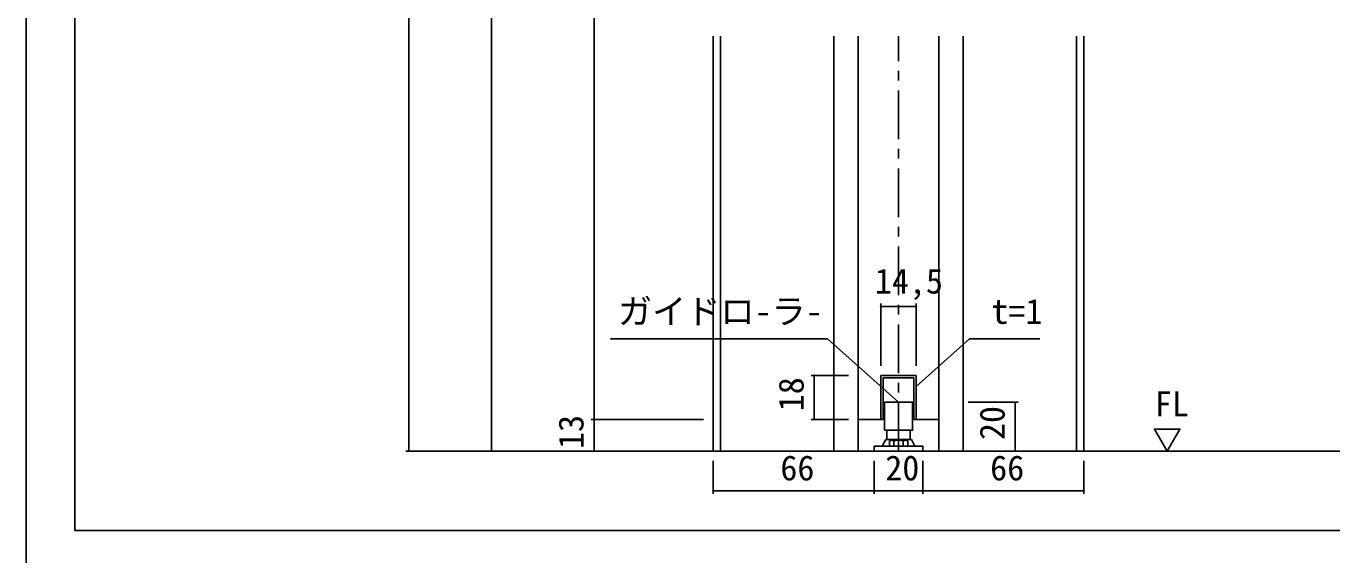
# Model space of a CAD drawing. Units: millimetres, scale not verified. Extents: x -600 to 600, y -416 to 416.
# Drawn here: x -600 to -198.5, y -27.8 to 135 of the extents above; entities that cross this region are included whole.
import ezdxf
from ezdxf.enums import TextEntityAlignment as Align

# ---------------------------------------------------------------- set-up
doc = ezdxf.new("R2010")
doc.units = ezdxf.units.MM
doc.header["$LTSCALE"] = 3
doc.linetypes.add('CHAIN1', pattern=[8, 5, -1, 1, -1])
for name, color, linetype, lineweight in [('1-0', 7, 'Continuous', 25), ('1-3_0', 7, 'Continuous', 25), ('2-0', 7, 'Continuous', 25)]:
    doc.layers.add(name, color=color, linetype=linetype, lineweight=lineweight)
doc.styles.add('ＭＳ ゴシック', font='')
doc.styles.get('ＭＳ ゴシック').set_extended_font_data('MS Gothic')

msp = doc.modelspace()

# ---------------------------------------------------------------- linework, layer by layer
at = {"layer": '1-0'}
msp.add_lwpolyline([(114, -20.25), (-585, -20.25), (-585, 400.5)], dxfattribs=at)
at = {"layer": '1-3_0'}
msp.add_lwpolyline([(-600, -415.5), (600, -415.5), (600, 415.5), (-600, 415.5)], close=True, dxfattribs=at)
msp.add_lwpolyline([(114, -20.25), (-585, -20.25), (-585, 400.5)], dxfattribs=at)
at = {"layer": '2-0'}
for p, q in [((-482.357, 331.797), (-482.357, 4.211)), ((-456.876, 304.797), (-456.876, 4.211)), ((-425.385, 279.297), (-425.385, 13.961)), ((-388.772, 131.848), (-388.772, 4.211)), ((-386.522, 131.848), (-386.522, 4.211)), ((-351.647, 131.848), (-351.647, 4.211)), ((-344.147, 131.848), (-344.147, 4.211)), ((-344.147, 131.848), (-344.147, 13.961)), ((-319.397, 131.848), (-319.397, 4.211)), ((-319.397, 131.848), (-319.397, 13.961)), ((-311.897, 131.848), (-311.897, 4.211)), ((-277.022, 131.848), (-277.022, 4.211)), ((-274.772, 131.848), (-274.772, 4.211)), ((-337.327, 48.692), (-337.092, 48.692)), ((-337.209, 30.461), (-337.209, 49.629)), ((-337.209, 48.692), (-326.334, 48.692)), ((-326.217, 48.692), (-326.452, 48.692)), ((-326.334, 30.461), (-326.334, 49.629)), ((-353.576, 38.754), (-420.344, 38.754)), ((-331.772, 19.211), (-353.576, 38.754)), ((-347.147, 27.461), (-358.627, 27.461)), ((-357.69, 27.578), (-357.69, 27.344)), ((-357.69, 13.961), (-357.69, 27.461)), ((-337.209, 13.961), (-337.209, 27.461)), ((-326.334, 27.461), (-337.209, 27.461)), ((-336.459, 13.961), (-336.459, 26.711)), ((-327.084, 26.711), (-336.459, 26.711)), ((-327.084, 13.961), (-327.084, 26.711)), ((-326.334, 13.961), (-326.334, 27.461)), ((-310.397, 19.211), (-294.971, 19.211)), ((-295.908, 19.328), (-295.908, 19.094)), ((-295.908, 4.211), (-295.908, 19.211)), ((-391.772, 13.961), (-426.322, 13.961)), ((-391.772, 13.961), (-426.322, 13.961)), ((-425.385, 13.844), (-425.385, 14.078)), ((-425.385, 14.078), (-425.385, 13.844)), ((-425.385, 13.961), (-425.385, 4.211)), ((-347.147, 13.961), (-358.627, 13.961)), ((-357.69, 13.844), (-357.69, 14.078)), ((-337.209, 13.961), (-344.147, 13.961)), ((-336.459, 13.961), (-337.209, 13.961)), ((-327.084, 13.961), (-326.334, 13.961)), ((-319.397, 13.961), (-326.334, 13.961)), ((-335.337, 7.816), (-335.337, 10.591)), ((-328.207, 10.591), (-328.207, 7.816)), ((-391.772, 4.211), (-483.295, 4.211)), ((-482.357, 4.094), (-482.357, 4.328)), ((-148.138, 4.211), (-463.772, 4.211)), ((-391.772, 4.211), (-457.813, 4.211)), ((-456.876, 4.094), (-456.876, 4.328)), ((-391.772, 4.211), (-426.322, 4.211)), ((-425.385, 4.094), (-425.385, 4.328)), ((-336.779, 5.74), (-335.712, 7.816)), ((-327.832, 7.816), (-335.712, 7.816)), ((-327.832, 7.816), (-326.748, 5.712)), ((-321.272, 4.211), (-294.971, 4.211)), ((-295.908, 4.094), (-295.908, 4.328)), ((-32.036, 4.211), (-239.597, 4.211)), ((-388.772, 1.211), (-388.772, -8.994)), ((-388.772, 1.211), (-388.772, -8.994)), ((-339.272, 1.211), (-339.272, -8.994)), ((-324.272, 1.211), (-324.272, -8.994)), ((-274.772, 1.211), (-274.772, -8.994)), ((-274.772, 1.211), (-274.772, -8.994)), ((-388.889, -8.057), (-388.655, -8.057)), ((-388.889, -8.057), (-388.655, -8.057)), ((-339.272, -8.057), (-388.772, -8.057)), ((-339.272, -8.057), (-388.772, -8.057)), ((-339.389, -8.057), (-339.155, -8.057)), ((-339.272, -8.057), (-324.272, -8.057)), ((-324.155, -8.057), (-324.389, -8.057)), ((-324.272, -8.057), (-274.772, -8.057)), ((-274.655, -8.057), (-274.889, -8.057)), ((-274.655, -8.057), (-274.889, -8.057))]:
    msp.add_line(p, q, dxfattribs=at)
at = {"layer": '2-0', "linetype": 'CHAIN1'}
msp.add_line((-331.772, 4.211), (-331.772, 131.848), dxfattribs=at)
at = {"layer": '2-0'}
for points in [[(-326.334, 24.085), (-309.968, 38.754), (-288.335, 38.754)], [(-328.955, 5.712), (-328.955, 7.327), (-329.408, 7.588), (-334.136, 7.588), (-334.588, 7.327), (-334.588, 5.712)], [(-333.18, 5.712), (-333.18, 7.327), (-333.274, 7.382)], [(-330.269, 7.382), (-330.364, 7.327), (-330.364, 5.712)]]:
    msp.add_lwpolyline(points, dxfattribs=at)
for points in [[(-336.087, 10.591), (-327.456, 10.591), (-327.456, 19.211), (-336.087, 19.211)], [(-249.183, 4.211), (-253.08, 10.961), (-245.286, 10.961)], [(-339.272, 4.211), (-324.272, 4.211), (-324.272, 5.712), (-339.272, 5.712)]]:
    msp.add_lwpolyline(points, close=True, dxfattribs=at)
for centre, radius, start, end in [((-337.209, 48.692), 0.117, 0, 180), ((-326.334, 48.692), 0.117, 180, 0), ((-357.69, 27.461), 0.117, 270, 90), ((-295.908, 19.211), 0.117, 270, 90), ((-425.385, 13.961), 0.117, 90, 270), ((-425.385, 13.961), 0.117, 270, 90), ((-357.69, 13.961), 0.117, 90, 270), ((-482.357, 4.211), 0.117, 90, 270), ((-456.876, 4.211), 0.117, 90, 270), ((-425.385, 4.211), 0.117, 90, 270), ((-333.884, 6.326), 1.22, 60, 120), ((-331.772, 2.885), 4.66, 72.41206, 107.58794), ((-329.659, 6.326), 1.22, 60, 120), ((-295.908, 4.211), 0.117, 90, 270), ((-339.272, -8.057), 0.117, 0, 180), ((-388.772, -8.057), 0.117, 180, 0), ((-388.772, -8.057), 0.117, 180, 0), ((-324.272, -8.057), 0.117, 180, 0), ((-274.772, -8.057), 0.117, 180, 0), ((-274.772, -8.057), 0.117, 180, 0)]:
    msp.add_arc(centre, radius, start, end, dxfattribs=at)

# ---------------------------------------------------------------- texts
at = {"layer": '2-0', "style": 'ＭＳ ゴシック'}
for s, p in [('14,5', (-339.061, 50.38)), ('ガイドロ-ラ-', (-418.048, 41.052)), ('t=1', (-303.249, 41.052)), ('FL', (-252.966, 12.552)), ('66', (-368.101, -7.13)), ('66', (-368.101, -7.13)), ('20', (-335.851, -7.13)), ('66', (-303.601, -7.13)), ('66', (-303.601, -7.13))]:
    msp.add_text(s, height=7.698, dxfattribs=at).set_placement(p, align=Align.BOTTOM_LEFT)
for s, p in [('18', (-358.616, 16.449)), ('20', (-296.835, 7.602)), ('13', (-426.311, 4.855))]:
    msp.add_text(s, height=7.698, rotation=90, dxfattribs=at).set_placement(p, align=Align.BOTTOM_LEFT)

doc.saveas('drawing.dxf')
